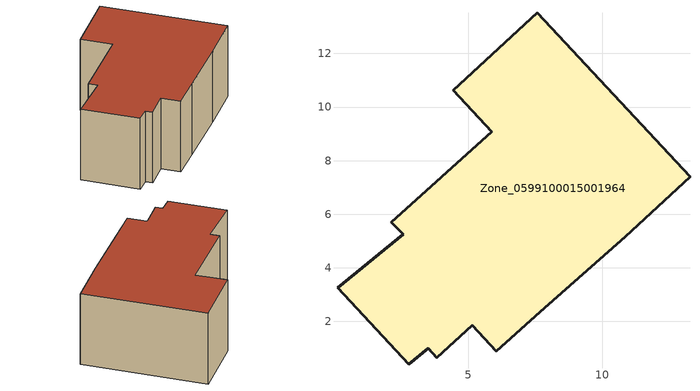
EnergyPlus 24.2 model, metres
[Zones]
Zone_0599100015001964
 floor ground (C_G): 7.56,13.53 13.27,7.4 10.86,5.16 7.69,2.37 6.04,0.89 5.14,1.86 3.82,0.64 3.51,1 2.77,0.39 0.11,3.26 2.56,5.25 2.12,5.7 5.87,9.08 4.43,10.62 z0.09
 wall outside (C_F): 13.27,7.4 7.56,13.53 4.43,10.62 5.87,9.08 2.12,5.7 2.56,5.25 0.11,3.26 2.77,0.39 3.51,1 3.82,0.64 5.14,1.86 6.04,0.89 7.69,2.37 10.86,5.16 13.27,7.4 z0.09:5.26
 roof outside (C_R): 2.56,5.25 0.11,3.26 2.77,0.39 3.51,1 3.82,0.64 5.14,1.86 6.04,0.89 7.69,2.37 10.86,5.16 13.27,7.4 7.56,13.53 4.43,10.62 5.87,9.08 2.12,5.7 z5.26
[BUILDING]
Pand.0599100015001964: North Axis=0; Terrain=City; Loads Convergence Tolerance Value=0.04; Temperature Convergence Tolerance Value=0.4; Solar Distribution=FullExterior; Maximum Number of Warmup Days=25; Minimum Number of Warmup Days=1
[Site:Location]
Rotterdam.The.Hague.AP_ZH_NLD Design_Conditions: Latitude=51.96; Longitude=4.45; Time Zone=1; Elevation=-4.5
[SITE:GROUNDTEMPERATURE:BUILDINGSURFACE]
18, 18, 18, 18, 18, 18, 18, 18, 18, 18, 18, 18
[MATERIAL] Thermal Absorptance=0.9; Solar Absorptance=0.7; Visible Absorptance=0.7
Name | Roughness | Thickness | Conductivity | Density | Specific Heat
G.D.1965 | MediumSmooth | 0.15 | 1 | 540 | 1210
F.D.1965 | Rough | 0.3 | 0.857143 | 1920 | 840
R.D.1965 | MediumRough | 0.2 | 0.08 | 1500 | 1000
[CONSTRUCTION]
C_G: G.D.1965
C_F: F.D.1965
C_R: R.D.1965
[ZONE]
Zone_0599100015001964: Type=1; Multiplier=1; Ceiling Height=Autocalculate; Volume=Autocalculate; Floor Area=autocalculate; Part of Total Floor Area=Yes
[ZONEINFILTRATION:DESIGNFLOWRATE]
Infil_Zone_0599100015001964: Zone or ZoneList or Space or SpaceList=Zone_0599100015001964; Schedule=AlwaysOn; Design Flow Rate Calculation Method=Flow/Area; Flow Rate per Floor Area=0.0042; Constant Term Coefficient=1; Temperature Term Coefficient=0; Velocity Term Coefficient=0; Velocity Squared Term Coefficient=0
[HVACTEMPLATE:ZONE:IDEALLOADSAIRSYSTEM]
Zone_0599100015001964: Maximum Heating Supply Air Temperature=50; Minimum Cooling Supply Air Temperature=13; Maximum Heating Supply Air Humidity Ratio=0.0156; Minimum Cooling Supply Air Humidity Ratio=0.0077; Heating Limit=NoLimit; Cooling Limit=NoLimit; Dehumidification Control Type=ConstantSensibleHeatRatio; Cooling Sensible Heat Ratio=0.7; Dehumidification Setpoint=60; Humidification Control Type=None; Humidification Setpoint=30; Outdoor Air Method=None; Outdoor Air Flow Rate per Person=0.00944; Outdoor Air Flow Rate per Zone Floor Area=0; Outdoor Air Flow Rate per Zone=0; Demand Controlled Ventilation Type=None; Outdoor Air Economizer Type=NoEconomizer; Heat Recovery Type=None; Sensible Heat Recovery Effectiveness=0.7; Latent Heat Recovery Effectiveness=0.65
[ZONECONTROL:THERMOSTAT]
ThermostatControl_Zone_0599100015001964: Zone or ZoneList=Zone_0599100015001964; Control Type Schedule=DualSetpointControlType; Control 1=Thermostat_Zone_0599100015001964; Temperature Difference Between Cutout And Setpoint=0
[THERMOSTATSETPOINT:DUALSETPOINT]
Thermostat_Zone_0599100015001964: Heating Setpoint Temperature Schedule=HeatingSetpoint_Zone_0599100015001964; Cooling Setpoint Temperature Schedule=CoolingSetpoint_Zone_0599100015001964
[SCHEDULE:COMPACT]
HeatingSetpoint_Zone_0599100015001964: Through: 12/31, For: AllDays, Until: 24:00, 21
CoolingSetpoint_Zone_0599100015001964: Through: 12/31, For: AllDays, Until: 24:00, 24
DualSetpointControlType: Through: 12/31, For: AllDays, Until: 24:00, 4
AlwaysOn: Through: 12/31, For: AllDays, Until: 24:00, 1
